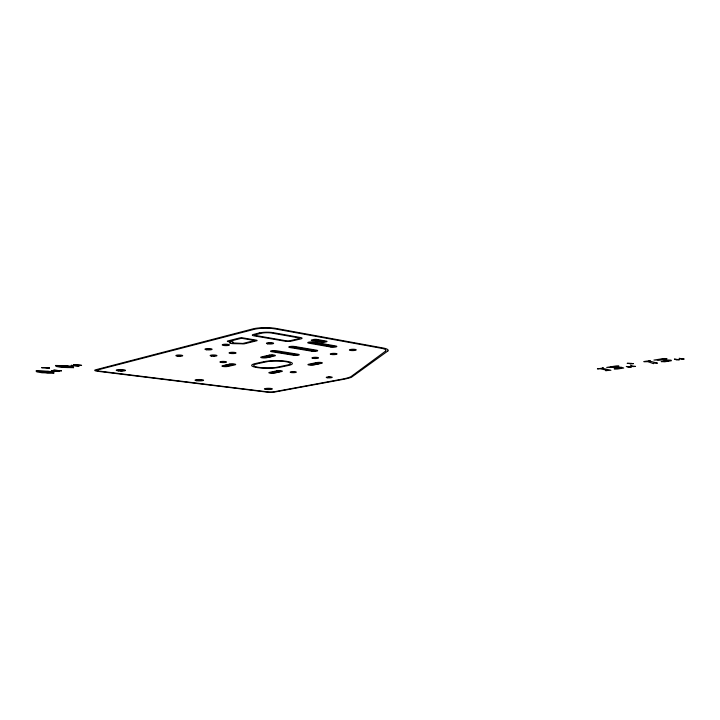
<?xml version="1.0" encoding="UTF-8"?>
<svg xmlns="http://www.w3.org/2000/svg" width="720" height="720" viewBox="0 0 720 720"><rect width="100%" height="100%" fill="white"/><g stroke="black" fill="none" stroke-linecap="round" stroke-linejoin="round"><path stroke-width="1.08" d="M657.63 359.892L667.017 358.731L664.038 358.497L653.922 360.063L663.993 360.009L668.727 360.819L661.185 361.593L664.686 361.791L671.355 360.756L671.094 360.144L663.777 359.82M229.878 342.819L229.869 343.008A3.654 0.729 0.5 0 0 233.955 343.674L241.407 343.791A2.43 0.486 0.3 0 0 244.818 343.728L256.896 340.731A2.457 0.495 0.2 0 0 256.203 340.137L242.748 337.869A2.493 0.513 0.4 0 0 239.724 337.923L227.637 340.992A2.466 0.495 0.5 0 0 228.024 341.595L230.571 342.018L229.878 342.819M231.336 352.89L233.811 352.908L231.336 352.89M232.2 342.9L242.919 343.44L254.763 340.515L241.443 338.283L229.653 341.262L232.893 341.802L232.938 342.612L232.2 342.9M233.604 364.455C217.701 369.054 224.667 363.645 233.604 364.455M49.536 367.992C45.774 368.523 47.574 367.371 41.625 367.704L49.536 367.992M262.881 357.273C272.115 358.362 280.332 352.278 262.881 357.273M268.74 343.26L271.323 343.278L268.74 343.26M272.763 351.189L294.966 354.933L297.117 354.744L272.763 351.189M266.211 388.863L270.594 388.872L266.211 388.863M270.828 372.663C278.919 373.662 287.235 368.424 270.828 372.663M291.042 346.977L313.29 350.883L315.495 350.694L293.265 346.842L291.042 346.977M292.194 372.123L294.399 372.141L292.194 372.123M310.077 342.603L332.343 346.68L334.611 346.482L312.345 342.459L310.077 342.603M310.023 364.554C318.699 365.571 327.708 359.946 310.023 364.554M314.073 357.876L316.44 357.894L314.073 357.876M332.487 353.952L334.89 353.97L332.487 353.952M328.221 377.334L330.336 377.343L328.32 377.289M351.567 349.884L354.024 349.902L351.567 349.884M58.959 371.502L51.354 370.836L58.959 371.502M61.452 370.827L53.811 370.161L61.452 370.827M78.948 366.075L71.208 365.373L78.948 366.075M81.576 365.364L73.809 364.653L81.576 365.364M118.386 370.134C122.967 372.231 125.829 369.018 118.386 370.134M53.28 372.69L47.556 372.834L36.828 371.025L47.304 371.619L53.28 372.69M387.864 351L351.423 377.289A45.837 7.785 -0.5 0 1 342.999 379.431L274.41 392.103A5.472 0.837 -0.2 0 1 267.804 392.22L97.2 371.232A6.507 1.08 1.5 0 1 95.184 369.909L253.863 328.635A17.298 3.672 0.1 0 1 275.121 328.266L384.048 348.165A18.765 3.618 -1.2 0 1 387.864 351M602.253 368.244L610.929 370.26L605.664 370.665L607.419 370.359L599.931 368.703L597.402 368.856L603.54 367.992L602.253 368.244M72.972 367.335L67.086 367.488L56.268 365.562L66.96 366.192L72.972 367.335M178.101 355.554L180.522 355.689L178.101 355.554M207.36 349.128L209.826 349.272L207.36 349.128M224.613 344.808L227.115 344.961L224.613 344.808M385.407 351.243L350.847 376.722A43.884 7.452 -0.5 0 1 341.631 379.242L273.564 391.86A3.708 0.567 -0.2 0 1 268.353 391.95L98.955 371.061A4.419 0.738 1.5 0 1 97.371 370.017L254.232 329.328A14.85 3.15 0.1 0 1 275.364 328.959L381.375 348.282A16.569 3.195 -1.2 0 1 385.407 351.243M649.098 360.963L657.477 363.15C648.333 362.601 659.367 365.481 647.712 361.665C635.742 362.169 655.29 360.099 649.098 360.963M212.391 355.509L214.767 355.644L212.391 355.509M222.102 361.917L224.388 362.043L222.102 361.917M197.082 380.043L201.654 380.259L197.082 380.043M631.98 363.456L629.892 363.807L633.501 363.618L627.165 363.33L631.98 363.456M256.959 363.798L254.943 364.383A14.076 2.511 -0.1 0 0 258.813 367.344A14.076 2.511 -0.1 0 0 275.832 367.452L288.9 364.689A14.193 2.565 -0.1 0 0 285.336 361.62A14.193 2.565 -0.1 0 0 267.957 361.521L256.959 363.798M255.258 334.782L255.033 334.845A2.34 0.486 0.2 0 0 255.33 335.439L286.803 340.884A2.268 0.459 -0.2 0 0 289.548 340.839L299.349 338.517A2.286 0.468 -0.3 0 0 299.187 337.941L271.197 332.973A7.659 1.602 0.1 0 0 261.846 333.135L255.258 334.782M621.225 368.091L614.115 368.811L617.553 369L623.745 368.037L621.36 367.245L610.236 367.245L619.02 366.174L616.086 365.949L606.699 367.407L616.428 367.344L621.225 368.091M631.161 367.101L628.506 367.272L626.265 366.444L631.161 367.101M635.544 366.435L632.844 366.615L630.621 365.769L635.544 366.435M679.284 359.748L676.494 359.937L674.415 359.037L679.284 359.748M684 359.028L681.165 359.226L679.113 358.317L684 359.028M259.281 332.964L253.341 334.467A4.743 0.99 0.2 0 0 254.043 335.862L285.048 341.208A4.599 0.936 -0.2 0 0 291.51 341.1L300.924 338.877A4.644 0.954 -0.3 0 0 300.537 337.527L273.564 332.712A10.071 2.106 0.1 0 0 259.281 332.964M313.794 339.444L311.697 339.939A2.439 0.495 -0.5 0 0 311.841 340.542L321.336 342.234A2.421 0.486 -0.6 0 0 324.747 342.171L326.61 341.739A2.421 0.495 -0.6 0 0 326.511 341.145L316.773 339.399A2.448 0.504 -0.5 0 0 313.794 339.444M315.342 339.795L313.596 340.2L322.965 341.883L324.747 341.478L315.387 339.795M229.752 364.095L222.606 365.715A3.294 0.585 0.4 0 0 223.227 366.534A3.294 0.585 0.4 0 0 227.844 366.453L234.999 364.851A3.321 0.594 0.3 0 0 234.414 364.014A3.321 0.594 0.3 0 0 229.752 364.095M269.289 355.131L261.477 356.904A3.429 0.639 0 0 0 261.945 357.804A3.429 0.639 0 0 0 266.769 357.723L274.581 355.968A3.456 0.648 -0.1 0 0 274.158 355.05A3.456 0.648 -0.1 0 0 269.289 355.131M263.583 361.737L255.258 363.573A16.146 2.889 -0.1 0 0 257.463 367.614A16.146 2.889 -0.1 0 0 280.08 367.236L288.432 365.481A16.281 2.943 -0.1 0 0 286.65 361.314A16.281 2.943 -0.1 0 0 263.583 361.737M276.777 370.854L269.559 372.357A3.15 0.54 -0.1 0 0 269.955 373.113A3.15 0.54 -0.1 0 0 274.383 373.041L281.601 371.556A3.168 0.549 -0.2 0 0 281.25 370.782A3.168 0.549 -0.2 0 0 276.777 370.854M316.638 362.583L308.781 364.212A3.276 0.585 -0.5 0 0 309.006 365.04A3.276 0.585 -0.5 0 0 313.623 364.959L321.489 363.339A3.294 0.594 -0.6 0 0 321.309 362.493A3.294 0.594 -0.6 0 0 316.638 362.583M73.539 367.677L61.389 367.398L56.169 366.462L55.431 365.463L67.77 365.742L73.494 366.885L73.539 367.677M53.865 373.014L41.994 372.762L36.81 371.871L36 370.935L48.042 371.196L53.739 372.267L53.865 373.014M293.652 355.257L271.764 351.738A3.483 0.675 -0.1 0 1 271.332 350.793A3.483 0.675 -0.1 0 1 276.246 350.712L298.152 354.267A3.402 0.648 -0.3 0 1 298.449 355.176A3.402 0.648 -0.3 0 1 293.652 355.257M311.913 351.234L289.971 347.562A3.546 0.702 -0.3 0 1 289.629 346.572A3.546 0.702 -0.3 0 1 294.633 346.482L316.593 350.199A3.465 0.675 -0.5 0 1 316.809 351.144A3.465 0.675 -0.5 0 1 311.913 351.234M330.912 347.04L308.925 343.206A3.609 0.729 -0.5 0 1 308.673 342.171A3.609 0.729 -0.5 0 1 313.785 342.09L335.781 345.969A3.537 0.702 -0.7 0 1 335.898 346.95A3.537 0.702 -0.7 0 1 330.912 347.04M196.758 380.745A4.302 0.702 0.5 0 0 203.571 380.313A4.302 0.702 0.5 0 0 197.559 379.548A4.302 0.702 0.5 0 0 196.758 380.745M221.184 362.466A3.321 0.603 0.4 0 0 226.494 362.106A3.321 0.603 0.4 0 0 221.931 361.44A3.321 0.603 0.4 0 0 221.184 362.466M291.24 372.564A3.096 0.531 -0.4 0 0 296.325 372.24A3.096 0.531 -0.4 0 0 292.302 371.655A3.096 0.531 -0.4 0 0 291.24 372.564M265.815 389.394A4.005 0.621 -0.2 0 0 272.34 389.007A4.005 0.621 -0.2 0 0 267.021 388.332A4.005 0.621 -0.2 0 0 265.815 389.394M327.213 377.748A2.988 0.495 -0.7 0 0 332.172 377.442A2.988 0.495 -0.7 0 0 328.419 376.893A2.988 0.495 -0.7 0 0 327.213 377.748M177.282 356.139A3.474 0.648 0.9 0 0 182.727 355.761A3.474 0.648 0.9 0 0 177.804 355.041A3.474 0.648 0.9 0 0 177.282 356.139M118.395 370.917A4.662 0.783 1.3 0 0 125.505 370.44A4.662 0.783 1.3 0 0 118.647 369.567A4.662 0.783 1.3 0 0 118.395 370.917M230.427 353.439A3.474 0.657 0.4 0 0 236.016 353.043A3.474 0.657 0.4 0 0 231.264 352.305A3.474 0.657 0.4 0 0 230.427 353.439M312.984 358.389A3.339 0.621 -0.5 0 0 318.501 358.02A3.339 0.621 -0.5 0 0 314.253 357.327A3.339 0.621 -0.5 0 0 312.984 358.389M267.687 343.854A3.627 0.729 0 0 0 273.591 343.431A3.627 0.729 0 0 0 268.785 342.621A3.627 0.729 0 0 0 267.687 343.854M206.424 349.758A3.564 0.684 0.7 0 0 212.094 349.353A3.564 0.684 0.7 0 0 207.135 348.579A3.564 0.684 0.7 0 0 206.424 349.758M223.605 345.465A3.627 0.72 0.5 0 0 229.419 345.042A3.627 0.72 0.5 0 0 224.442 344.241A3.627 0.72 0.5 0 0 223.605 345.465M211.464 356.094A3.447 0.648 0.6 0 0 216.954 355.707A3.447 0.648 0.6 0 0 212.184 354.996A3.447 0.648 0.6 0 0 211.464 356.094M351.054 350.532A3.465 0.675 -1 0 0 356.247 349.866A3.465 0.675 -1 0 0 351.036 349.371A3.465 0.675 -1 0 0 351.054 350.532M331.317 354.492A3.402 0.648 -0.7 0 0 336.978 354.105A3.402 0.648 -0.7 0 0 332.721 353.385A3.402 0.648 -0.7 0 0 331.317 354.492"/></g></svg>
